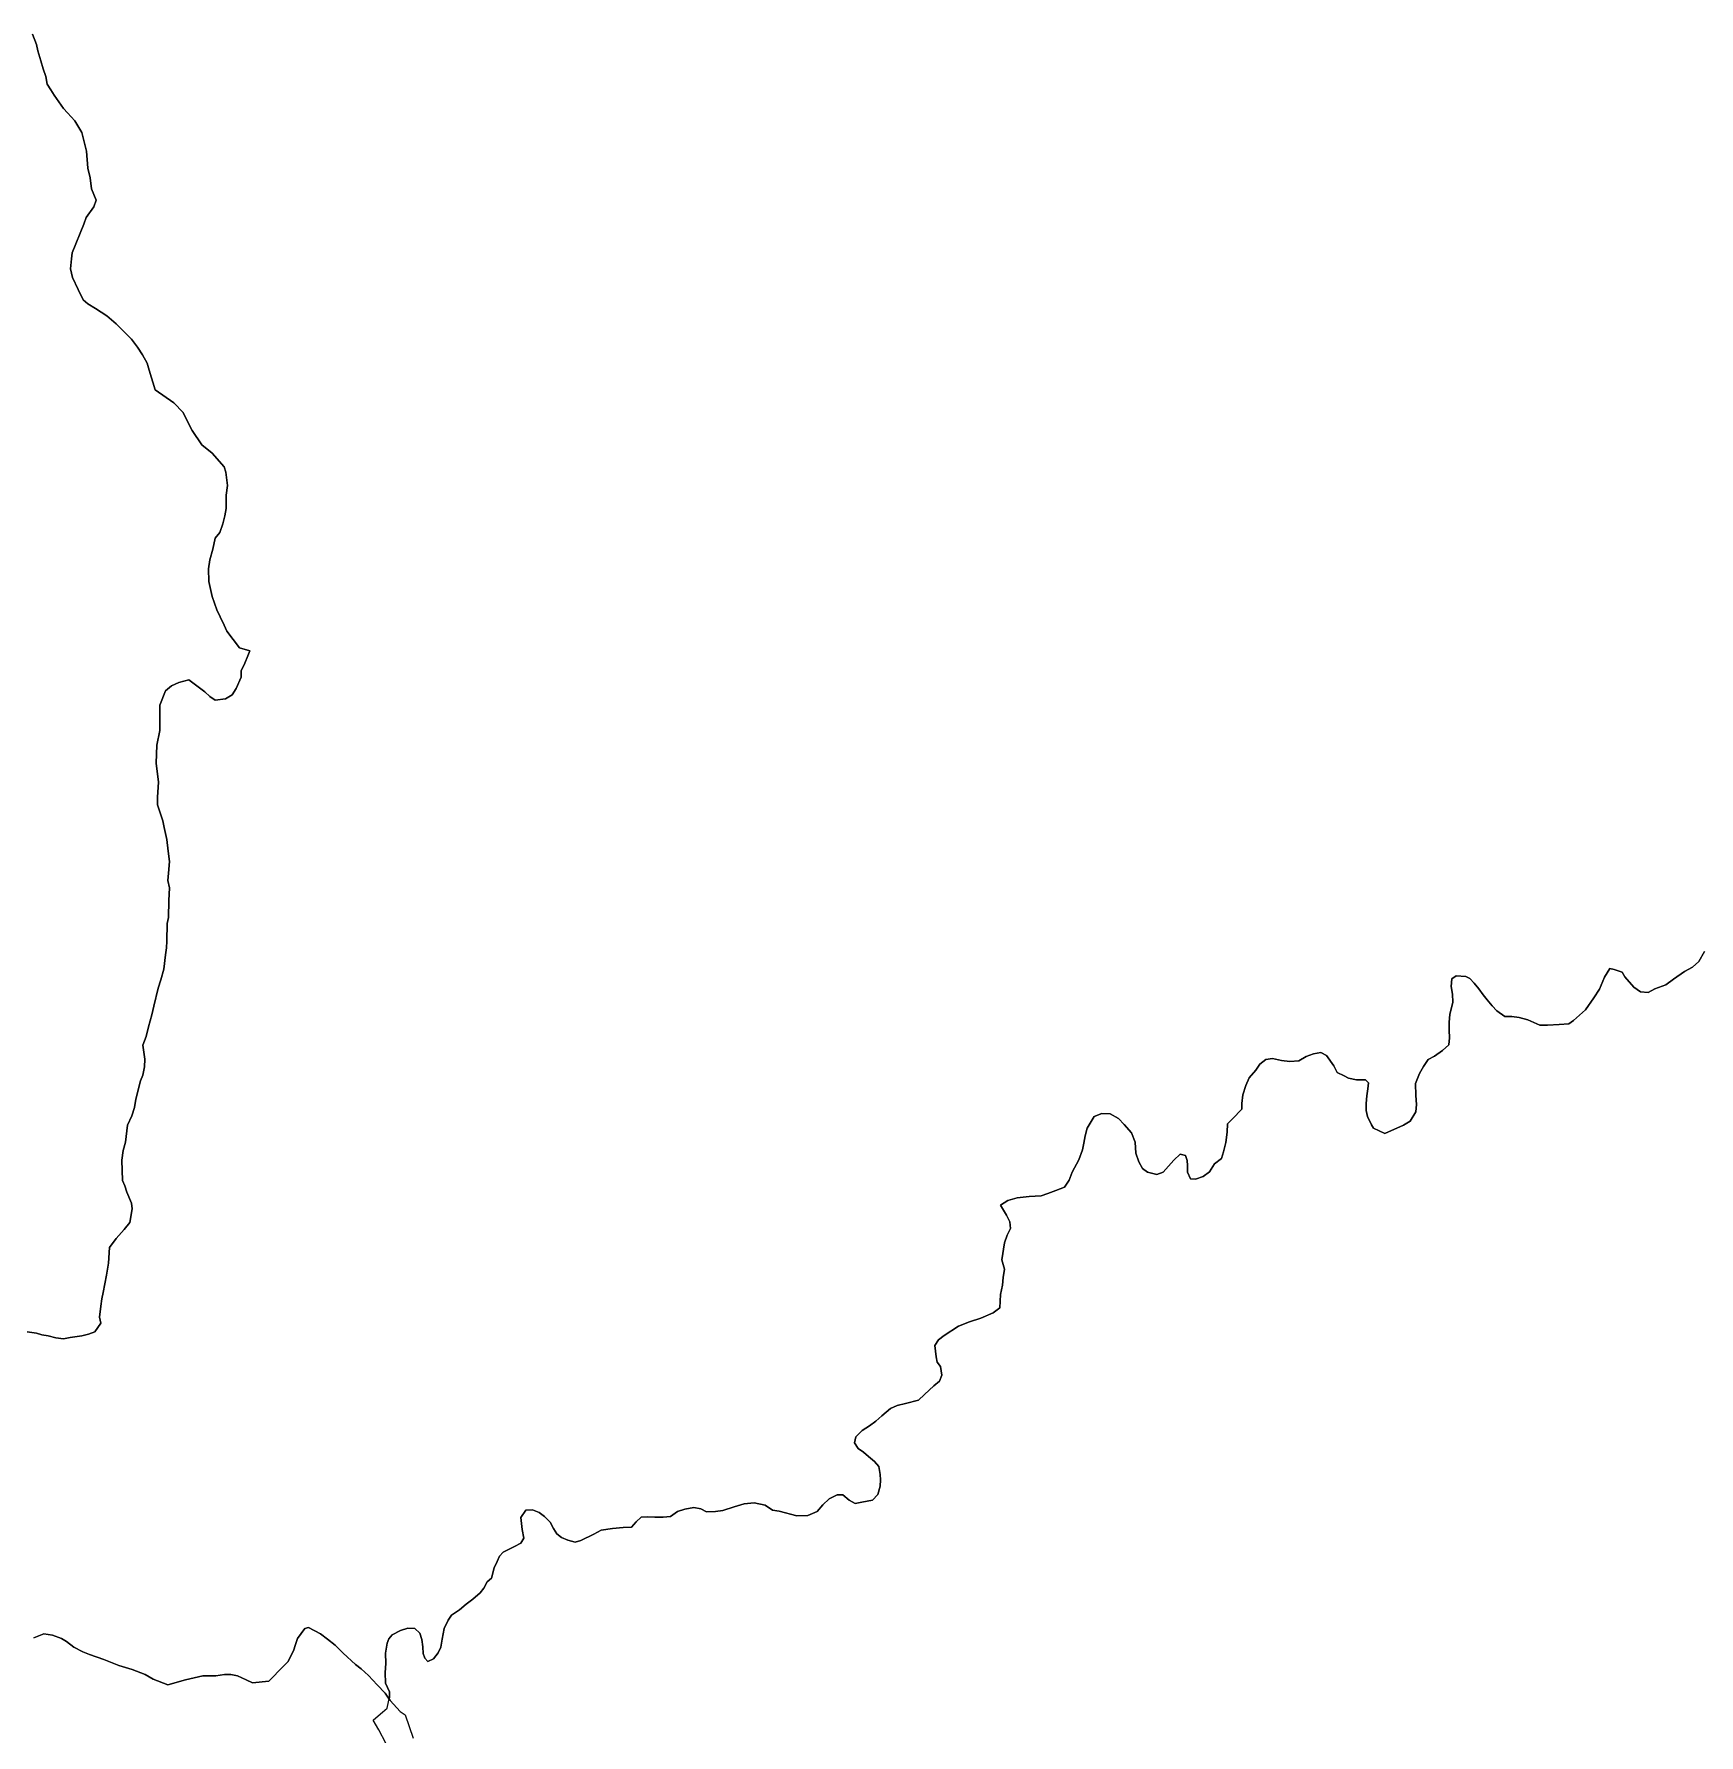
# Model space of a CAD drawing. Header units: inches. Extents: x 33.9 to 41.9, y -4.8 to 5.4.
# Drawn here: x 35.037 to 35.1113, y -0.5 to -0.424 of the extents above; entities that cross this region are included whole.
import ezdxf

# ---------------------------------------------------------------- set-up
doc = ezdxf.new("R2010")
doc.units = ezdxf.units.IN
doc.header["$MEASUREMENT"] = 0
doc.layers.add('Counties', color=7, linetype='Continuous')

msp = doc.modelspace()

# ---------------------------------------------------------------- linework, layer by layer
at = {"layer": 'Counties'}
for points in [[(35.036953, -0.424013), (35.037125, -0.424483), (35.037193, -0.424763), (35.037319, -0.425205), (35.037434, -0.425575), (35.037548, -0.425909), (35.037605, -0.426252), (35.037777, -0.426505), (35.037926, -0.426749), (35.038338, -0.427336), (35.038517, -0.427535), (35.038849, -0.427887), (35.039158, -0.42841), (35.039227, -0.428708), (35.039364, -0.429241), (35.039425, -0.429999), (35.039524, -0.430433), (35.039585, -0.430929), (35.039791, -0.431426), (35.039692, -0.431732), (35.039352, -0.432211), (35.039249, -0.432508), (35.038719, -0.43379), (35.038696, -0.434052), (35.038643, -0.434494), (35.038734, -0.434891), (35.038998, -0.435424), (35.039211, -0.435884), (35.039417, -0.436065), (35.039772, -0.436273), (35.040276, -0.436589), (35.040695, -0.436959), (35.040955, -0.437221), (35.041366, -0.437637), (35.041641, -0.437989), (35.041859, -0.438341), (35.042076, -0.438702), (35.042156, -0.439018), (35.042431, -0.439894), (35.043263, -0.440481), (35.043682, -0.440905), (35.043796, -0.441158), (35.044083, -0.441709), (35.044506, -0.442359), (35.044971, -0.442729), (35.045509, -0.443334), (35.04559, -0.443578), (35.045658, -0.444174), (35.045605, -0.444607), (35.045601, -0.445194), (35.04554, -0.445528), (35.045456, -0.44588), (35.045322, -0.446277), (35.045109, -0.44653), (35.045006, -0.447008), (35.044872, -0.447495), (35.044815, -0.447892), (35.044819, -0.448461), (35.044968, -0.449129), (35.045177, -0.449716), (35.045338, -0.450032), (35.045517, -0.450402), (35.045631, -0.450682), (35.046192, -0.451414), (35.046658, -0.451558), (35.04657, -0.451775), (35.046432, -0.4521), (35.046265, -0.452443), (35.046265, -0.452722), (35.046051, -0.453237), (35.045868, -0.453516), (35.045574, -0.453697), (35.045109, -0.453751), (35.044869, -0.453588), (35.04464, -0.453389), (35.044296, -0.453118), (35.043938, -0.452848), (35.04348, -0.452965), (35.043152, -0.453118), (35.042892, -0.453343), (35.042633, -0.453975), (35.042633, -0.454363), (35.042637, -0.455112), (35.042503, -0.455762), (35.042481, -0.456566), (35.042572, -0.457414), (35.042541, -0.458091), (35.042541, -0.458434), (35.042774, -0.459147), (35.042831, -0.459445), (35.042946, -0.459978), (35.043003, -0.460501), (35.043072, -0.460953), (35.043026, -0.461476), (35.042995, -0.461801), (35.043076, -0.462135), (35.043045, -0.462704), (35.043026, -0.463453), (35.042969, -0.463724), (35.04295, -0.464518), (35.042938, -0.464807), (35.042889, -0.465132), (35.042812, -0.465773), (35.042679, -0.466242), (35.042565, -0.466621), (35.042374, -0.467424), (35.042286, -0.467803), (35.04213, -0.468345), (35.042027, -0.468769), (35.041882, -0.469157), (35.041962, -0.469789), (35.041954, -0.470132), (35.041885, -0.470493), (35.041775, -0.470755), (35.041561, -0.471567), (35.041504, -0.471937), (35.041393, -0.472316), (35.041195, -0.472731), (35.041107, -0.473498), (35.041008, -0.473868), (35.040939, -0.474293), (35.040978, -0.475195), (35.041069, -0.475439), (35.041161, -0.475719), (35.04137, -0.476215), (35.041405, -0.476468), (35.041302, -0.477073), (35.04105, -0.477389), (35.040691, -0.477795), (35.040398, -0.478201), (35.040344, -0.478887), (35.040264, -0.479428), (35.040108, -0.480204), (35.040051, -0.480493), (35.040005, -0.480818), (35.03994, -0.481306), (35.040009, -0.481576), (35.039738, -0.481955), (35.039452, -0.482063), (35.039158, -0.482144), (35.038628, -0.482216), (35.03833, -0.48227), (35.037991, -0.482234), (35.037659, -0.482144), (35.037373, -0.482089), (35.037125, -0.482026), (35.036713, -0.481954)], [(35.036713, -0.481954), (35.037125, -0.482026), (35.037373, -0.482089), (35.037659, -0.482144), (35.037991, -0.482234), (35.03833, -0.48227), (35.038628, -0.482216), (35.039158, -0.482144), (35.039452, -0.482063), (35.039738, -0.481955), (35.040009, -0.481576), (35.03994, -0.481306), (35.040005, -0.480818), (35.040051, -0.480493), (35.040108, -0.480204), (35.040264, -0.479428), (35.040344, -0.478887), (35.040398, -0.478201), (35.040691, -0.477795), (35.04105, -0.477389), (35.041302, -0.477073), (35.041405, -0.476468), (35.04137, -0.476215), (35.041161, -0.475719), (35.041069, -0.475439), (35.040978, -0.475195), (35.040939, -0.474293), (35.041008, -0.473868), (35.041107, -0.473498), (35.041195, -0.472731), (35.041393, -0.472316), (35.041504, -0.471937), (35.041561, -0.471567), (35.041775, -0.470755), (35.041885, -0.470493), (35.041954, -0.470132), (35.041962, -0.469789), (35.041882, -0.469157), (35.042027, -0.468769), (35.04213, -0.468345), (35.042286, -0.467803), (35.042374, -0.467424), (35.042565, -0.466621), (35.042679, -0.466242), (35.042812, -0.465773), (35.042889, -0.465132), (35.042938, -0.464807), (35.04295, -0.464518), (35.042969, -0.463724), (35.043026, -0.463453), (35.043045, -0.462704), (35.043076, -0.462135), (35.042995, -0.461801), (35.043026, -0.461476), (35.043072, -0.460953), (35.043003, -0.460501), (35.042946, -0.459978), (35.042831, -0.459445), (35.042774, -0.459147), (35.042541, -0.458434), (35.042541, -0.458091), (35.042572, -0.457414), (35.042481, -0.456566), (35.042503, -0.455762), (35.042637, -0.455112), (35.042633, -0.454363), (35.042633, -0.453975), (35.042892, -0.453343), (35.043152, -0.453118), (35.04348, -0.452965), (35.043938, -0.452848), (35.044296, -0.453118), (35.04464, -0.453389), (35.044869, -0.453588), (35.045109, -0.453751), (35.045574, -0.453697), (35.045868, -0.453516), (35.046051, -0.453237), (35.046265, -0.452722), (35.046265, -0.452443), (35.046432, -0.4521), (35.04657, -0.451775), (35.046658, -0.451558), (35.046192, -0.451414), (35.045631, -0.450682), (35.045517, -0.450402), (35.045338, -0.450032), (35.045177, -0.449716), (35.044968, -0.449129), (35.044819, -0.448461), (35.044815, -0.447892), (35.044872, -0.447495), (35.045006, -0.447008), (35.045109, -0.44653), (35.045322, -0.446277), (35.045456, -0.44588), (35.04554, -0.445528), (35.045601, -0.445194), (35.045605, -0.444607), (35.045658, -0.444174), (35.04559, -0.443578), (35.045509, -0.443334), (35.044971, -0.442729), (35.044506, -0.442359), (35.044083, -0.441709), (35.043796, -0.441158), (35.043682, -0.440905), (35.043263, -0.440481), (35.042431, -0.439894), (35.042156, -0.439018), (35.042076, -0.438702), (35.041859, -0.438341), (35.041641, -0.437989), (35.041366, -0.437637), (35.040955, -0.437221), (35.040695, -0.436959), (35.040276, -0.436589), (35.039772, -0.436273), (35.039417, -0.436065), (35.039211, -0.435884), (35.038998, -0.435424), (35.038734, -0.434891), (35.038643, -0.434494), (35.038696, -0.434052), (35.038719, -0.43379), (35.039249, -0.432508), (35.039352, -0.432211), (35.039692, -0.431732), (35.039791, -0.431426), (35.039585, -0.430929), (35.039524, -0.430433), (35.039425, -0.429999), (35.039364, -0.429241), (35.039227, -0.428708), (35.039158, -0.42841), (35.038849, -0.427887), (35.038517, -0.427535), (35.038338, -0.427336), (35.037926, -0.426749), (35.037777, -0.426505), (35.037605, -0.426252), (35.037548, -0.425909), (35.037434, -0.425575), (35.037319, -0.425205), (35.037193, -0.424763), (35.037125, -0.424483), (35.036953, -0.424013)], [(35.036953, -0.424013), (35.037125, -0.424483), (35.037193, -0.424763), (35.037319, -0.425205), (35.037434, -0.425575), (35.037548, -0.425909), (35.037605, -0.426252), (35.037777, -0.426505), (35.037926, -0.426749), (35.038338, -0.427336), (35.038517, -0.427535), (35.038849, -0.427887), (35.039158, -0.42841), (35.039227, -0.428708), (35.039364, -0.429241), (35.039425, -0.429999), (35.039524, -0.430433), (35.039585, -0.430929), (35.039791, -0.431426), (35.039692, -0.431732), (35.039352, -0.432211), (35.039249, -0.432508), (35.038719, -0.43379), (35.038696, -0.434052), (35.038643, -0.434494), (35.038734, -0.434891), (35.038998, -0.435424), (35.039211, -0.435884), (35.039417, -0.436065), (35.039772, -0.436273), (35.040276, -0.436589), (35.040695, -0.436959), (35.040955, -0.437221), (35.041366, -0.437637), (35.041641, -0.437989), (35.041859, -0.438341), (35.042076, -0.438702), (35.042156, -0.439018), (35.042431, -0.439894), (35.043263, -0.440481), (35.043682, -0.440905), (35.043796, -0.441158), (35.044083, -0.441709), (35.044506, -0.442359), (35.044971, -0.442729), (35.045509, -0.443334), (35.04559, -0.443578), (35.045658, -0.444174), (35.045605, -0.444607), (35.045601, -0.445194), (35.04554, -0.445528), (35.045456, -0.44588), (35.045322, -0.446277), (35.045109, -0.44653), (35.045006, -0.447008), (35.044872, -0.447495), (35.044815, -0.447892), (35.044819, -0.448461), (35.044968, -0.449129), (35.045177, -0.449716), (35.045338, -0.450032), (35.045517, -0.450402), (35.045631, -0.450682), (35.046192, -0.451414), (35.046658, -0.451558), (35.04657, -0.451775), (35.046432, -0.4521), (35.046265, -0.452443), (35.046265, -0.452722), (35.046051, -0.453237), (35.045868, -0.453516), (35.045574, -0.453697), (35.045109, -0.453751), (35.044869, -0.453588), (35.04464, -0.453389), (35.044296, -0.453118), (35.043938, -0.452848), (35.04348, -0.452965), (35.043152, -0.453118), (35.042892, -0.453343), (35.042633, -0.453975), (35.042633, -0.454363), (35.042637, -0.455112), (35.042503, -0.455762), (35.042481, -0.456566), (35.042572, -0.457414), (35.042541, -0.458091), (35.042541, -0.458434), (35.042774, -0.459147), (35.042831, -0.459445), (35.042946, -0.459978), (35.043003, -0.460501), (35.043072, -0.460953), (35.043026, -0.461476), (35.042995, -0.461801), (35.043076, -0.462135), (35.043045, -0.462704), (35.043026, -0.463453), (35.042969, -0.463724), (35.04295, -0.464518), (35.042938, -0.464807), (35.042889, -0.465132), (35.042812, -0.465773), (35.042679, -0.466242), (35.042565, -0.466621), (35.042374, -0.467424), (35.042286, -0.467803), (35.04213, -0.468345), (35.042027, -0.468769), (35.041882, -0.469157), (35.041962, -0.469789), (35.041954, -0.470132), (35.041885, -0.470493), (35.041775, -0.470755), (35.041561, -0.471567), (35.041504, -0.471937), (35.041393, -0.472316), (35.041195, -0.472731), (35.041107, -0.473498), (35.041008, -0.473868), (35.040939, -0.474293), (35.040978, -0.475195), (35.041069, -0.475439), (35.041161, -0.475719), (35.04137, -0.476215), (35.041405, -0.476468), (35.041302, -0.477073), (35.04105, -0.477389), (35.040691, -0.477795), (35.040398, -0.478201), (35.040344, -0.478887), (35.040264, -0.479428), (35.040108, -0.480204), (35.040051, -0.480493), (35.040005, -0.480818), (35.03994, -0.481306), (35.040009, -0.481576), (35.039738, -0.481955), (35.039452, -0.482063), (35.039158, -0.482144), (35.038628, -0.482216), (35.03833, -0.48227), (35.037991, -0.482234), (35.037659, -0.482144), (35.037373, -0.482089), (35.037125, -0.482026), (35.036713, -0.481954)], [(35.036713, -0.481954), (35.037125, -0.482026), (35.037373, -0.482089), (35.037659, -0.482144), (35.037991, -0.482234), (35.03833, -0.48227), (35.038628, -0.482216), (35.039158, -0.482144), (35.039452, -0.482063), (35.039738, -0.481955), (35.040009, -0.481576), (35.03994, -0.481306), (35.040005, -0.480818), (35.040051, -0.480493), (35.040108, -0.480204), (35.040264, -0.479428), (35.040344, -0.478887), (35.040398, -0.478201), (35.040691, -0.477795), (35.04105, -0.477389), (35.041302, -0.477073), (35.041405, -0.476468), (35.04137, -0.476215), (35.041161, -0.475719), (35.041069, -0.475439), (35.040978, -0.475195), (35.040939, -0.474293), (35.041008, -0.473868), (35.041107, -0.473498), (35.041195, -0.472731), (35.041393, -0.472316), (35.041504, -0.471937), (35.041561, -0.471567), (35.041775, -0.470755), (35.041885, -0.470493), (35.041954, -0.470132), (35.041962, -0.469789), (35.041882, -0.469157), (35.042027, -0.468769), (35.04213, -0.468345), (35.042286, -0.467803), (35.042374, -0.467424), (35.042565, -0.466621), (35.042679, -0.466242), (35.042812, -0.465773), (35.042889, -0.465132), (35.042938, -0.464807), (35.04295, -0.464518), (35.042969, -0.463724), (35.043026, -0.463453), (35.043045, -0.462704), (35.043076, -0.462135), (35.042995, -0.461801), (35.043026, -0.461476), (35.043072, -0.460953), (35.043003, -0.460501), (35.042946, -0.459978), (35.042831, -0.459445), (35.042774, -0.459147), (35.042541, -0.458434), (35.042541, -0.458091), (35.042572, -0.457414), (35.042481, -0.456566), (35.042503, -0.455762), (35.042637, -0.455112), (35.042633, -0.454363), (35.042633, -0.453975), (35.042892, -0.453343), (35.043152, -0.453118), (35.04348, -0.452965), (35.043938, -0.452848), (35.044296, -0.453118), (35.04464, -0.453389), (35.044869, -0.453588), (35.045109, -0.453751), (35.045574, -0.453697), (35.045868, -0.453516), (35.046051, -0.453237), (35.046265, -0.452722), (35.046265, -0.452443), (35.046432, -0.4521), (35.04657, -0.451775), (35.046658, -0.451558), (35.046192, -0.451414), (35.045631, -0.450682), (35.045517, -0.450402), (35.045338, -0.450032), (35.045177, -0.449716), (35.044968, -0.449129), (35.044819, -0.448461), (35.044815, -0.447892), (35.044872, -0.447495), (35.045006, -0.447008), (35.045109, -0.44653), (35.045322, -0.446277), (35.045456, -0.44588), (35.04554, -0.445528), (35.045601, -0.445194), (35.045605, -0.444607), (35.045658, -0.444174), (35.04559, -0.443578), (35.045509, -0.443334), (35.044971, -0.442729), (35.044506, -0.442359), (35.044083, -0.441709), (35.043796, -0.441158), (35.043682, -0.440905), (35.043263, -0.440481), (35.042431, -0.439894), (35.042156, -0.439018), (35.042076, -0.438702), (35.041859, -0.438341), (35.041641, -0.437989), (35.041366, -0.437637), (35.040955, -0.437221), (35.040695, -0.436959), (35.040276, -0.436589), (35.039772, -0.436273), (35.039417, -0.436065), (35.039211, -0.435884), (35.038998, -0.435424), (35.038734, -0.434891), (35.038643, -0.434494), (35.038696, -0.434052), (35.038719, -0.43379), (35.039249, -0.432508), (35.039352, -0.432211), (35.039692, -0.431732), (35.039791, -0.431426), (35.039585, -0.430929), (35.039524, -0.430433), (35.039425, -0.429999), (35.039364, -0.429241), (35.039227, -0.428708), (35.039158, -0.42841), (35.038849, -0.427887), (35.038517, -0.427535), (35.038338, -0.427336), (35.037926, -0.426749), (35.037777, -0.426505), (35.037605, -0.426252), (35.037548, -0.425909), (35.037434, -0.425575), (35.037319, -0.425205), (35.037193, -0.424763), (35.037125, -0.424483), (35.036953, -0.424013)], [(35.111601, -0.464983), (35.11134, -0.465417), (35.111066, -0.465681), (35.110701, -0.465878), (35.110218, -0.466208), (35.109865, -0.466471), (35.109382, -0.466643), (35.109082, -0.466814), (35.108743, -0.466775), (35.108442, -0.466565), (35.108037, -0.466105), (35.107919, -0.465894), (35.107566, -0.465776), (35.10737, -0.465737), (35.107136, -0.466119), (35.106901, -0.466658), (35.106654, -0.46704), (35.106276, -0.46758), (35.105754, -0.468054), (35.105545, -0.468212), (35.105101, -0.468239), (35.104592, -0.468266), (35.104239, -0.468266), (35.103703, -0.46803), (35.103325, -0.467925), (35.102998, -0.467886), (35.102685, -0.467873), (35.102332, -0.467624), (35.102123, -0.4674), (35.101887, -0.467137), (35.101717, -0.466914), (35.101521, -0.466651), (35.101312, -0.466388), (35.101116, -0.466178), (35.100946, -0.466099), (35.100502, -0.46606), (35.100319, -0.466192), (35.100293, -0.466547), (35.100346, -0.466876), (35.10036, -0.467244), (35.10023, -0.467784), (35.100204, -0.468126), (35.100204, -0.468494), (35.100205, -0.468836), (35.100179, -0.469152), (35.099892, -0.469402), (35.09954, -0.469652), (35.099252, -0.469797), (35.099044, -0.470113), (35.098874, -0.470429), (35.098692, -0.470864), (35.098706, -0.471403), (35.098745, -0.471811), (35.098707, -0.47214), (35.098459, -0.472548), (35.098159, -0.472732), (35.097324, -0.473102), (35.096814, -0.472865), (35.096735, -0.472721), (35.096552, -0.472339), (35.096487, -0.472076), (35.096486, -0.471761), (35.096525, -0.471418), (35.096564, -0.471103), (35.096603, -0.47084), (35.096459, -0.470708), (35.096054, -0.470709), (35.095701, -0.47063), (35.095505, -0.470525), (35.095192, -0.470381), (35.095048, -0.470078), (35.094721, -0.469618), (35.094473, -0.469487), (35.094133, -0.46954), (35.09382, -0.469672), (35.093481, -0.469856), (35.093089, -0.469883), (35.09271, -0.469844), (35.092305, -0.469752), (35.092005, -0.469805), (35.091744, -0.470003), (35.091561, -0.470279), (35.091274, -0.470621), (35.091118, -0.470964), (35.090988, -0.471372), (35.090936, -0.471766), (35.090937, -0.472016), (35.090519, -0.472451), (35.090297, -0.472675), (35.090285, -0.473043), (35.09022, -0.473504), (35.090116, -0.473925), (35.090038, -0.474214), (35.089725, -0.474465), (35.089503, -0.47482), (35.089216, -0.475018), (35.088877, -0.475136), (35.088642, -0.475123), (35.088511, -0.474834), (35.08851, -0.474532), (35.088497, -0.474308), (35.088419, -0.474084), (35.088183, -0.474032), (35.08791, -0.474295), (35.087427, -0.474835), (35.087153, -0.474941), (35.086735, -0.474823), (35.0865, -0.474665), (35.086343, -0.474376), (35.086212, -0.473981), (35.086172, -0.473495), (35.086015, -0.473074), (35.085688, -0.472706), (35.085439, -0.47243), (35.08506, -0.472233), (35.084695, -0.472207), (35.084342, -0.472339), (35.084043, -0.472865), (35.083951, -0.473208), (35.083887, -0.473536), (35.083822, -0.473839), (35.083665, -0.474273), (35.083366, -0.474826), (35.083235, -0.475182), (35.083027, -0.475498), (35.082635, -0.475643), (35.082283, -0.475788), (35.081983, -0.475893), (35.081447, -0.47592), (35.080912, -0.475973), (35.080494, -0.476092), (35.080168, -0.476303), (35.08043, -0.47675), (35.080587, -0.477053), (35.080613, -0.477342), (35.08047, -0.477645), (35.080353, -0.477987), (35.080223, -0.47875), (35.080341, -0.479158), (35.080289, -0.479539), (35.080263, -0.479881), (35.080173, -0.480289), (35.080134, -0.480895), (35.079834, -0.481105), (35.079286, -0.481343), (35.07879, -0.481514), (35.078294, -0.481699), (35.077654, -0.482121), (35.077406, -0.482318), (35.077237, -0.482568), (35.07729, -0.483068), (35.077342, -0.483318), (35.077486, -0.483502), (35.077552, -0.483897), (35.077448, -0.48416), (35.077187, -0.484371), (35.076769, -0.484753), (35.076508, -0.485016), (35.075921, -0.485162), (35.075555, -0.485254), (35.075255, -0.485386), (35.074864, -0.485715), (35.074603, -0.485952), (35.074316, -0.48615), (35.07399, -0.486361), (35.073703, -0.48665), (35.073651, -0.486914), (35.073808, -0.487163), (35.074056, -0.487334), (35.074278, -0.487531), (35.07454, -0.487742), (35.074736, -0.487978), (35.074801, -0.488333), (35.074815, -0.48857), (35.074802, -0.488846), (35.074698, -0.489228), (35.07445, -0.489478), (35.07398, -0.489571), (35.07368, -0.489624), (35.073405, -0.489479), (35.073131, -0.489243), (35.072883, -0.48923), (35.072517, -0.489414), (35.072243, -0.489678), (35.071983, -0.489981), (35.071565, -0.490165), (35.071082, -0.490179), (35.070285, -0.489969), (35.069985, -0.489917), (35.069658, -0.489694), (35.069175, -0.489589), (35.068718, -0.489642), (35.068274, -0.489774), (35.067778, -0.489932), (35.067438, -0.489985), (35.067046, -0.489999), (35.066785, -0.489855), (35.066472, -0.489802), (35.06608, -0.489882), (35.065754, -0.489974), (35.06544, -0.490198), (35.065114, -0.490238), (35.064735, -0.490238), (35.064396, -0.490212), (35.064122, -0.490239), (35.0639, -0.490436), (35.063691, -0.490687), (35.063326, -0.4907), (35.062842, -0.49074), (35.062333, -0.49082), (35.062007, -0.490991), (35.061433, -0.491281), (35.061185, -0.491347), (35.060845, -0.491268), (35.060571, -0.491137), (35.060361, -0.490979), (35.060218, -0.490743), (35.060061, -0.490454), (35.059812, -0.490204), (35.059577, -0.49002), (35.059276, -0.489902), (35.058976, -0.489928), (35.058754, -0.490244), (35.058807, -0.490784), (35.058886, -0.491178), (35.058756, -0.491389), (35.058469, -0.491547), (35.05796, -0.491798), (35.057803, -0.491982), (35.057699, -0.492219), (35.057569, -0.492495), (35.057439, -0.492956), (35.057256, -0.493127), (35.0571, -0.493404), (35.056943, -0.493614), (35.056604, -0.493891), (35.056317, -0.494115), (35.056017, -0.494378), (35.055664, -0.494615), (35.055508, -0.494826), (35.055326, -0.495208), (35.055248, -0.495681), (35.055183, -0.496037), (35.055066, -0.496287), (35.054857, -0.496563), (35.054609, -0.496682), (35.054465, -0.496537), (35.0544, -0.496314), (35.054386, -0.496024), (35.054334, -0.495696), (35.054242, -0.495406), (35.05402, -0.495209), (35.053706, -0.495183), (35.05338, -0.495289), (35.053015, -0.495486), (35.052858, -0.495671), (35.05278, -0.495855), (35.052715, -0.496302), (35.052729, -0.496763), (35.052703, -0.497171), (35.052717, -0.497644), (35.052887, -0.498026), (35.052887, -0.498276), (35.05287, -0.498354), (35.052696, -0.498093), (35.052341, -0.497723), (35.051952, -0.497308), (35.05162, -0.497009), (35.051369, -0.496811), (35.050823, -0.496305), (35.050468, -0.495953), (35.050117, -0.495682), (35.049808, -0.495438), (35.049275, -0.495158), (35.049118, -0.495212), (35.048786, -0.495654), (35.048687, -0.495924), (35.048607, -0.496204), (35.048348, -0.496692), (35.048157, -0.496881), (35.047497, -0.497558), (35.046768, -0.497638), (35.046486, -0.497503), (35.0461, -0.497322), (35.045803, -0.497259), (35.045532, -0.497259), (35.045132, -0.497312), (35.044552, -0.497312), (35.043785, -0.497492), (35.042999, -0.497726), (35.042339, -0.497464), (35.041989, -0.497256), (35.041397, -0.49703), (35.040802, -0.496858), (35.040131, -0.496596), (35.039497, -0.49637), (35.0392, -0.496253), (35.038799, -0.496045), (35.038464, -0.495783), (35.038246, -0.495647), (35.037846, -0.495503), (35.03746, -0.495448), (35.037014, -0.49562)], [(35.111601, -0.464983), (35.11134, -0.465417), (35.111066, -0.465681), (35.110701, -0.465878), (35.110218, -0.466208), (35.109865, -0.466471), (35.109382, -0.466643), (35.109082, -0.466814), (35.108743, -0.466775), (35.108442, -0.466565), (35.108037, -0.466105), (35.107919, -0.465894), (35.107566, -0.465776), (35.10737, -0.465737), (35.107136, -0.466119), (35.106901, -0.466658), (35.106654, -0.46704), (35.106276, -0.46758), (35.105754, -0.468054), (35.105545, -0.468212), (35.105101, -0.468239), (35.104592, -0.468266), (35.104239, -0.468266), (35.103703, -0.46803), (35.103325, -0.467925), (35.102998, -0.467886), (35.102685, -0.467873), (35.102332, -0.467624), (35.102123, -0.4674), (35.101887, -0.467137), (35.101717, -0.466914), (35.101521, -0.466651), (35.101312, -0.466388), (35.101116, -0.466178), (35.100946, -0.466099), (35.100502, -0.46606), (35.100319, -0.466192), (35.100293, -0.466547), (35.100346, -0.466876), (35.10036, -0.467244), (35.10023, -0.467784), (35.100204, -0.468126), (35.100204, -0.468494), (35.100205, -0.468836), (35.100179, -0.469152), (35.099892, -0.469402), (35.09954, -0.469652), (35.099252, -0.469797), (35.099044, -0.470113), (35.098874, -0.470429), (35.098692, -0.470864), (35.098706, -0.471403), (35.098745, -0.471811), (35.098707, -0.47214), (35.098459, -0.472548), (35.098159, -0.472732), (35.097324, -0.473102), (35.096814, -0.472865), (35.096735, -0.472721), (35.096552, -0.472339), (35.096487, -0.472076), (35.096486, -0.471761), (35.096525, -0.471418), (35.096564, -0.471103), (35.096603, -0.47084), (35.096459, -0.470708), (35.096054, -0.470709), (35.095701, -0.47063), (35.095505, -0.470525), (35.095192, -0.470381), (35.095048, -0.470078), (35.094721, -0.469618), (35.094473, -0.469487), (35.094133, -0.46954), (35.09382, -0.469672), (35.093481, -0.469856), (35.093089, -0.469883), (35.09271, -0.469844), (35.092305, -0.469752), (35.092005, -0.469805), (35.091744, -0.470003), (35.091561, -0.470279), (35.091274, -0.470621), (35.091118, -0.470964), (35.090988, -0.471372), (35.090936, -0.471766), (35.090937, -0.472016), (35.090519, -0.472451), (35.090297, -0.472675), (35.090285, -0.473043), (35.09022, -0.473504), (35.090116, -0.473925), (35.090038, -0.474214), (35.089725, -0.474465), (35.089503, -0.47482), (35.089216, -0.475018), (35.088877, -0.475136), (35.088642, -0.475123), (35.088511, -0.474834), (35.08851, -0.474532), (35.088497, -0.474308), (35.088419, -0.474084), (35.088183, -0.474032), (35.08791, -0.474295), (35.087427, -0.474835), (35.087153, -0.474941), (35.086735, -0.474823), (35.0865, -0.474665), (35.086343, -0.474376), (35.086212, -0.473981), (35.086172, -0.473495), (35.086015, -0.473074), (35.085688, -0.472706), (35.085439, -0.47243), (35.08506, -0.472233), (35.084695, -0.472207), (35.084342, -0.472339), (35.084043, -0.472865), (35.083951, -0.473208), (35.083887, -0.473536), (35.083822, -0.473839), (35.083665, -0.474273), (35.083366, -0.474826), (35.083235, -0.475182), (35.083027, -0.475498), (35.082635, -0.475643), (35.082283, -0.475788), (35.081983, -0.475893), (35.081447, -0.47592), (35.080912, -0.475973), (35.080494, -0.476092), (35.080168, -0.476303), (35.08043, -0.47675), (35.080587, -0.477053), (35.080613, -0.477342), (35.08047, -0.477645), (35.080353, -0.477987), (35.080223, -0.47875), (35.080341, -0.479158), (35.080289, -0.479539), (35.080263, -0.479881), (35.080173, -0.480289), (35.080134, -0.480895), (35.079834, -0.481105), (35.079286, -0.481343), (35.07879, -0.481514), (35.078294, -0.481699), (35.077654, -0.482121), (35.077406, -0.482318), (35.077237, -0.482568), (35.07729, -0.483068), (35.077342, -0.483318), (35.077486, -0.483502), (35.077552, -0.483897), (35.077448, -0.48416), (35.077187, -0.484371), (35.076769, -0.484753), (35.076508, -0.485016), (35.075921, -0.485162), (35.075555, -0.485254), (35.075255, -0.485386), (35.074864, -0.485715), (35.074603, -0.485952), (35.074316, -0.48615), (35.07399, -0.486361), (35.073703, -0.48665), (35.073651, -0.486914), (35.073808, -0.487163), (35.074056, -0.487334), (35.074278, -0.487531), (35.07454, -0.487742), (35.074736, -0.487978), (35.074801, -0.488333), (35.074815, -0.48857), (35.074802, -0.488846), (35.074698, -0.489228), (35.07445, -0.489478), (35.07398, -0.489571), (35.07368, -0.489624), (35.073405, -0.489479), (35.073131, -0.489243), (35.072883, -0.48923), (35.072517, -0.489414), (35.072243, -0.489678), (35.071983, -0.489981), (35.071565, -0.490165), (35.071082, -0.490179), (35.070285, -0.489969), (35.069985, -0.489917), (35.069658, -0.489694), (35.069175, -0.489589), (35.068718, -0.489642), (35.068274, -0.489774), (35.067778, -0.489932), (35.067438, -0.489985), (35.067046, -0.489999), (35.066785, -0.489855), (35.066472, -0.489802), (35.06608, -0.489882), (35.065754, -0.489974), (35.06544, -0.490198), (35.065114, -0.490238), (35.064735, -0.490238), (35.064396, -0.490212), (35.064122, -0.490239), (35.0639, -0.490436), (35.063691, -0.490687), (35.063326, -0.4907), (35.062842, -0.49074), (35.062333, -0.49082), (35.062007, -0.490991), (35.061433, -0.491281), (35.061185, -0.491347), (35.060845, -0.491268), (35.060571, -0.491137), (35.060361, -0.490979), (35.060218, -0.490743), (35.060061, -0.490454), (35.059812, -0.490204), (35.059577, -0.49002), (35.059276, -0.489902), (35.058976, -0.489928), (35.058754, -0.490244), (35.058807, -0.490784), (35.058886, -0.491178), (35.058756, -0.491389), (35.058469, -0.491547), (35.05796, -0.491798), (35.057803, -0.491982), (35.057699, -0.492219), (35.057569, -0.492495), (35.057439, -0.492956), (35.057256, -0.493127), (35.0571, -0.493404), (35.056943, -0.493614), (35.056604, -0.493891), (35.056317, -0.494115), (35.056017, -0.494378), (35.055664, -0.494615), (35.055508, -0.494826), (35.055326, -0.495208), (35.055248, -0.495681), (35.055183, -0.496037), (35.055066, -0.496287), (35.054857, -0.496563), (35.054609, -0.496682), (35.054465, -0.496537), (35.0544, -0.496314), (35.054386, -0.496024), (35.054334, -0.495696), (35.054242, -0.495406), (35.05402, -0.495209), (35.053706, -0.495183), (35.05338, -0.495289), (35.053015, -0.495486), (35.052858, -0.495671), (35.05278, -0.495855), (35.052715, -0.496302), (35.052729, -0.496763), (35.052703, -0.497171), (35.052717, -0.497644), (35.052887, -0.498026), (35.052887, -0.498276), (35.05287, -0.498354), (35.052696, -0.498093), (35.052341, -0.497723), (35.051952, -0.497308), (35.05162, -0.497009), (35.051369, -0.496811), (35.050823, -0.496305), (35.050468, -0.495953), (35.050117, -0.495682), (35.049808, -0.495438), (35.049275, -0.495158), (35.049118, -0.495212), (35.048786, -0.495654), (35.048687, -0.495924), (35.048607, -0.496204), (35.048348, -0.496692), (35.048157, -0.496881), (35.047497, -0.497558), (35.046768, -0.497638), (35.046486, -0.497503), (35.0461, -0.497322), (35.045803, -0.497259), (35.045532, -0.497259), (35.045132, -0.497312), (35.044552, -0.497312), (35.043785, -0.497492), (35.042999, -0.497726), (35.042339, -0.497464), (35.041989, -0.497256), (35.041397, -0.49703), (35.040802, -0.496858), (35.040131, -0.496596), (35.039497, -0.49637), (35.0392, -0.496253), (35.038799, -0.496045), (35.038464, -0.495783), (35.038246, -0.495647), (35.037846, -0.495503), (35.03746, -0.495448), (35.037014, -0.49562)], [(35.052731, -0.500329), (35.052414, -0.499725), (35.052157, -0.499303), (35.052379, -0.499105), (35.052574, -0.498947), (35.052783, -0.498763), (35.052887, -0.498276), (35.052887, -0.498026), (35.052717, -0.497644), (35.052703, -0.497171), (35.052729, -0.496763), (35.052715, -0.496302), (35.05278, -0.495855), (35.052858, -0.495671), (35.053015, -0.495486), (35.05338, -0.495289), (35.053706, -0.495183), (35.05402, -0.495209), (35.054242, -0.495406), (35.054334, -0.495696), (35.054386, -0.496024), (35.0544, -0.496314), (35.054465, -0.496537), (35.054609, -0.496682), (35.054857, -0.496563), (35.055066, -0.496287), (35.055183, -0.496037), (35.055248, -0.495681), (35.055326, -0.495208), (35.055508, -0.494826), (35.055664, -0.494615), (35.056017, -0.494378), (35.056317, -0.494115), (35.056604, -0.493891), (35.056943, -0.493614), (35.0571, -0.493404), (35.057256, -0.493127), (35.057439, -0.492956), (35.057569, -0.492495), (35.057699, -0.492219), (35.057803, -0.491982), (35.05796, -0.491798), (35.058469, -0.491547), (35.058756, -0.491389), (35.058886, -0.491178), (35.058807, -0.490784), (35.058754, -0.490244), (35.058976, -0.489928), (35.059276, -0.489902), (35.059577, -0.49002), (35.059812, -0.490204), (35.060061, -0.490454), (35.060218, -0.490743), (35.060361, -0.490979), (35.060571, -0.491137), (35.060845, -0.491268), (35.061185, -0.491347), (35.061433, -0.491281), (35.062007, -0.490991), (35.062333, -0.49082), (35.062842, -0.49074), (35.063326, -0.4907), (35.063691, -0.490687), (35.0639, -0.490436), (35.064122, -0.490239), (35.064396, -0.490212), (35.064735, -0.490238), (35.065114, -0.490238), (35.06544, -0.490198), (35.065754, -0.489974), (35.06608, -0.489882), (35.066472, -0.489802), (35.066785, -0.489855), (35.067046, -0.489999), (35.067438, -0.489985), (35.067778, -0.489932), (35.068274, -0.489774), (35.068718, -0.489642), (35.069175, -0.489589), (35.069658, -0.489694), (35.069985, -0.489917), (35.070285, -0.489969), (35.071082, -0.490179), (35.071565, -0.490165), (35.071983, -0.489981), (35.072243, -0.489678), (35.072517, -0.489414), (35.072883, -0.48923), (35.073131, -0.489243), (35.073405, -0.489479), (35.07368, -0.489624), (35.07398, -0.489571), (35.07445, -0.489478), (35.074698, -0.489228), (35.074802, -0.488846), (35.074815, -0.48857), (35.074801, -0.488333), (35.074736, -0.487978), (35.07454, -0.487742), (35.074278, -0.487531), (35.074056, -0.487334), (35.073808, -0.487163), (35.073651, -0.486914), (35.073703, -0.48665), (35.07399, -0.486361), (35.074316, -0.48615), (35.074603, -0.485952), (35.074864, -0.485715), (35.075255, -0.485386), (35.075555, -0.485254), (35.075921, -0.485162), (35.076508, -0.485016), (35.076769, -0.484753), (35.077187, -0.484371), (35.077448, -0.48416), (35.077552, -0.483897), (35.077486, -0.483502), (35.077342, -0.483318), (35.07729, -0.483068), (35.077237, -0.482568), (35.077406, -0.482318), (35.077654, -0.482121), (35.078294, -0.481699), (35.07879, -0.481514), (35.079286, -0.481343), (35.079834, -0.481105), (35.080134, -0.480895), (35.080173, -0.480289), (35.080263, -0.479881), (35.080289, -0.479539), (35.080341, -0.479158), (35.080223, -0.47875), (35.080353, -0.477987), (35.08047, -0.477645), (35.080613, -0.477342), (35.080587, -0.477053), (35.08043, -0.47675), (35.080168, -0.476303), (35.080494, -0.476092), (35.080912, -0.475973), (35.081447, -0.47592), (35.081983, -0.475893), (35.082283, -0.475788), (35.082635, -0.475643), (35.083027, -0.475498), (35.083235, -0.475182), (35.083366, -0.474826), (35.083665, -0.474273), (35.083822, -0.473839), (35.083887, -0.473536), (35.083951, -0.473208), (35.084043, -0.472865), (35.084342, -0.472339), (35.084695, -0.472207), (35.08506, -0.472233), (35.085439, -0.47243), (35.085688, -0.472706), (35.086015, -0.473074), (35.086172, -0.473495), (35.086212, -0.473981), (35.086343, -0.474376), (35.0865, -0.474665), (35.086735, -0.474823), (35.087153, -0.474941), (35.087427, -0.474835), (35.08791, -0.474295), (35.088183, -0.474032), (35.088419, -0.474084), (35.088497, -0.474308), (35.08851, -0.474532), (35.088511, -0.474834), (35.088642, -0.475123), (35.088877, -0.475136), (35.089216, -0.475018), (35.089503, -0.47482), (35.089725, -0.474465), (35.090038, -0.474214), (35.090116, -0.473925), (35.09022, -0.473504), (35.090285, -0.473043), (35.090297, -0.472675), (35.090519, -0.472451), (35.090937, -0.472016), (35.090936, -0.471766), (35.090988, -0.471372), (35.091118, -0.470964), (35.091274, -0.470621), (35.091561, -0.470279), (35.091744, -0.470003), (35.092005, -0.469805), (35.092305, -0.469752), (35.09271, -0.469844), (35.093089, -0.469883), (35.093481, -0.469856), (35.09382, -0.469672), (35.094133, -0.46954), (35.094473, -0.469487), (35.094721, -0.469618), (35.095048, -0.470078), (35.095192, -0.470381), (35.095505, -0.470525), (35.095701, -0.47063), (35.096054, -0.470709), (35.096459, -0.470708), (35.096603, -0.47084), (35.096564, -0.471103), (35.096525, -0.471418), (35.096486, -0.471761), (35.096487, -0.472076), (35.096552, -0.472339), (35.096735, -0.472721), (35.096814, -0.472865), (35.097324, -0.473102), (35.098159, -0.472732), (35.098459, -0.472548), (35.098707, -0.47214), (35.098745, -0.471811), (35.098706, -0.471403), (35.098692, -0.470864), (35.098874, -0.470429), (35.099044, -0.470113), (35.099252, -0.469797), (35.09954, -0.469652), (35.099892, -0.469402), (35.100179, -0.469152), (35.100205, -0.468836), (35.100204, -0.468494), (35.100204, -0.468126), (35.10023, -0.467784), (35.10036, -0.467244), (35.100346, -0.466876), (35.100293, -0.466547), (35.100319, -0.466192), (35.100502, -0.46606), (35.100946, -0.466099), (35.101116, -0.466178), (35.101312, -0.466388), (35.101521, -0.466651), (35.101717, -0.466914), (35.101887, -0.467137), (35.102123, -0.4674), (35.102332, -0.467624), (35.102685, -0.467873), (35.102998, -0.467886), (35.103325, -0.467925), (35.103703, -0.46803), (35.104239, -0.468266), (35.104592, -0.468266), (35.105101, -0.468239), (35.105545, -0.468212), (35.105754, -0.468054), (35.106276, -0.46758), (35.106654, -0.46704), (35.106901, -0.466658), (35.107136, -0.466119), (35.10737, -0.465737), (35.107566, -0.465776), (35.107919, -0.465894), (35.108037, -0.466105), (35.108442, -0.466565), (35.108743, -0.466775), (35.109082, -0.466814), (35.109382, -0.466643), (35.109865, -0.466471), (35.110218, -0.466208), (35.110701, -0.465878), (35.111066, -0.465681), (35.11134, -0.465417), (35.111601, -0.464983)], [(35.052731, -0.500329), (35.052414, -0.499725), (35.052157, -0.499303), (35.052379, -0.499105), (35.052574, -0.498947), (35.052783, -0.498763), (35.052887, -0.498276), (35.052887, -0.498026), (35.052717, -0.497644), (35.052703, -0.497171), (35.052729, -0.496763), (35.052715, -0.496302), (35.05278, -0.495855), (35.052858, -0.495671), (35.053015, -0.495486), (35.05338, -0.495289), (35.053706, -0.495183), (35.05402, -0.495209), (35.054242, -0.495406), (35.054334, -0.495696), (35.054386, -0.496024), (35.0544, -0.496314), (35.054465, -0.496537), (35.054609, -0.496682), (35.054857, -0.496563), (35.055066, -0.496287), (35.055183, -0.496037), (35.055248, -0.495681), (35.055326, -0.495208), (35.055508, -0.494826), (35.055664, -0.494615), (35.056017, -0.494378), (35.056317, -0.494115), (35.056604, -0.493891), (35.056943, -0.493614), (35.0571, -0.493404), (35.057256, -0.493127), (35.057439, -0.492956), (35.057569, -0.492495), (35.057699, -0.492219), (35.057803, -0.491982), (35.05796, -0.491798), (35.058469, -0.491547), (35.058756, -0.491389), (35.058886, -0.491178), (35.058807, -0.490784), (35.058754, -0.490244), (35.058976, -0.489928), (35.059276, -0.489902), (35.059577, -0.49002), (35.059812, -0.490204), (35.060061, -0.490454), (35.060218, -0.490743), (35.060361, -0.490979), (35.060571, -0.491137), (35.060845, -0.491268), (35.061185, -0.491347), (35.061433, -0.491281), (35.062007, -0.490991), (35.062333, -0.49082), (35.062842, -0.49074), (35.063326, -0.4907), (35.063691, -0.490687), (35.0639, -0.490436), (35.064122, -0.490239), (35.064396, -0.490212), (35.064735, -0.490238), (35.065114, -0.490238), (35.06544, -0.490198), (35.065754, -0.489974), (35.06608, -0.489882), (35.066472, -0.489802), (35.066785, -0.489855), (35.067046, -0.489999), (35.067438, -0.489985), (35.067778, -0.489932), (35.068274, -0.489774), (35.068718, -0.489642), (35.069175, -0.489589), (35.069658, -0.489694), (35.069985, -0.489917), (35.070285, -0.489969), (35.071082, -0.490179), (35.071565, -0.490165), (35.071983, -0.489981), (35.072243, -0.489678), (35.072517, -0.489414), (35.072883, -0.48923), (35.073131, -0.489243), (35.073405, -0.489479), (35.07368, -0.489624), (35.07398, -0.489571), (35.07445, -0.489478), (35.074698, -0.489228), (35.074802, -0.488846), (35.074815, -0.48857), (35.074801, -0.488333), (35.074736, -0.487978), (35.07454, -0.487742), (35.074278, -0.487531), (35.074056, -0.487334), (35.073808, -0.487163), (35.073651, -0.486914), (35.073703, -0.48665), (35.07399, -0.486361), (35.074316, -0.48615), (35.074603, -0.485952), (35.074864, -0.485715), (35.075255, -0.485386), (35.075555, -0.485254), (35.075921, -0.485162), (35.076508, -0.485016), (35.076769, -0.484753), (35.077187, -0.484371), (35.077448, -0.48416), (35.077552, -0.483897), (35.077486, -0.483502), (35.077342, -0.483318), (35.07729, -0.483068), (35.077237, -0.482568), (35.077406, -0.482318), (35.077654, -0.482121), (35.078294, -0.481699), (35.07879, -0.481514), (35.079286, -0.481343), (35.079834, -0.481105), (35.080134, -0.480895), (35.080173, -0.480289), (35.080263, -0.479881), (35.080289, -0.479539), (35.080341, -0.479158), (35.080223, -0.47875), (35.080353, -0.477987), (35.08047, -0.477645), (35.080613, -0.477342), (35.080587, -0.477053), (35.08043, -0.47675), (35.080168, -0.476303), (35.080494, -0.476092), (35.080912, -0.475973), (35.081447, -0.47592), (35.081983, -0.475893), (35.082283, -0.475788), (35.082635, -0.475643), (35.083027, -0.475498), (35.083235, -0.475182), (35.083366, -0.474826), (35.083665, -0.474273), (35.083822, -0.473839), (35.083887, -0.473536), (35.083951, -0.473208), (35.084043, -0.472865), (35.084342, -0.472339), (35.084695, -0.472207), (35.08506, -0.472233), (35.085439, -0.47243), (35.085688, -0.472706), (35.086015, -0.473074), (35.086172, -0.473495), (35.086212, -0.473981), (35.086343, -0.474376), (35.0865, -0.474665), (35.086735, -0.474823), (35.087153, -0.474941), (35.087427, -0.474835), (35.08791, -0.474295), (35.088183, -0.474032), (35.088419, -0.474084), (35.088497, -0.474308), (35.08851, -0.474532), (35.088511, -0.474834), (35.088642, -0.475123), (35.088877, -0.475136), (35.089216, -0.475018), (35.089503, -0.47482), (35.089725, -0.474465), (35.090038, -0.474214), (35.090116, -0.473925), (35.09022, -0.473504), (35.090285, -0.473043), (35.090297, -0.472675), (35.090519, -0.472451), (35.090937, -0.472016), (35.090936, -0.471766), (35.090988, -0.471372), (35.091118, -0.470964), (35.091274, -0.470621), (35.091561, -0.470279), (35.091744, -0.470003), (35.092005, -0.469805), (35.092305, -0.469752), (35.09271, -0.469844), (35.093089, -0.469883), (35.093481, -0.469856), (35.09382, -0.469672), (35.094133, -0.46954), (35.094473, -0.469487), (35.094721, -0.469618), (35.095048, -0.470078), (35.095192, -0.470381), (35.095505, -0.470525), (35.095701, -0.47063), (35.096054, -0.470709), (35.096459, -0.470708), (35.096603, -0.47084), (35.096564, -0.471103), (35.096525, -0.471418), (35.096486, -0.471761), (35.096487, -0.472076), (35.096552, -0.472339), (35.096735, -0.472721), (35.096814, -0.472865), (35.097324, -0.473102), (35.098159, -0.472732), (35.098459, -0.472548), (35.098707, -0.47214), (35.098745, -0.471811), (35.098706, -0.471403), (35.098692, -0.470864), (35.098874, -0.470429), (35.099044, -0.470113), (35.099252, -0.469797), (35.09954, -0.469652), (35.099892, -0.469402), (35.100179, -0.469152), (35.100205, -0.468836), (35.100204, -0.468494), (35.100204, -0.468126), (35.10023, -0.467784), (35.10036, -0.467244), (35.100346, -0.466876), (35.100293, -0.466547), (35.100319, -0.466192), (35.100502, -0.46606), (35.100946, -0.466099), (35.101116, -0.466178), (35.101312, -0.466388), (35.101521, -0.466651), (35.101717, -0.466914), (35.101887, -0.467137), (35.102123, -0.4674), (35.102332, -0.467624), (35.102685, -0.467873), (35.102998, -0.467886), (35.103325, -0.467925), (35.103703, -0.46803), (35.104239, -0.468266), (35.104592, -0.468266), (35.105101, -0.468239), (35.105545, -0.468212), (35.105754, -0.468054), (35.106276, -0.46758), (35.106654, -0.46704), (35.106901, -0.466658), (35.107136, -0.466119), (35.10737, -0.465737), (35.107566, -0.465776), (35.107919, -0.465894), (35.108037, -0.466105), (35.108442, -0.466565), (35.108743, -0.466775), (35.109082, -0.466814), (35.109382, -0.466643), (35.109865, -0.466471), (35.110218, -0.466208), (35.110701, -0.465878), (35.111066, -0.465681), (35.11134, -0.465417), (35.111601, -0.464983)], [(35.037014, -0.49562), (35.03746, -0.495448), (35.037846, -0.495503), (35.038246, -0.495647), (35.038464, -0.495783), (35.038799, -0.496045), (35.0392, -0.496253), (35.039497, -0.49637), (35.040131, -0.496596), (35.040802, -0.496858), (35.041397, -0.49703), (35.041989, -0.497256), (35.042339, -0.497464), (35.042999, -0.497726), (35.043785, -0.497492), (35.044552, -0.497312), (35.045132, -0.497312), (35.045532, -0.497259), (35.045803, -0.497259), (35.0461, -0.497322), (35.046486, -0.497503), (35.046768, -0.497638), (35.047497, -0.497558), (35.048157, -0.496881), (35.048348, -0.496692), (35.048607, -0.496204), (35.048687, -0.495924), (35.048786, -0.495654), (35.049118, -0.495212), (35.049275, -0.495158), (35.049808, -0.495438), (35.050117, -0.495682), (35.050468, -0.495953), (35.050823, -0.496305), (35.051369, -0.496811), (35.05162, -0.497009), (35.051952, -0.497308), (35.052341, -0.497723), (35.052696, -0.498093), (35.052914, -0.498418), (35.053364, -0.498906), (35.053585, -0.49906), (35.053951, -0.500107)], [(35.037014, -0.49562), (35.03746, -0.495448), (35.037846, -0.495503), (35.038246, -0.495647), (35.038464, -0.495783), (35.038799, -0.496045), (35.0392, -0.496253), (35.039497, -0.49637), (35.040131, -0.496596), (35.040802, -0.496858), (35.041397, -0.49703), (35.041989, -0.497256), (35.042339, -0.497464), (35.042999, -0.497726), (35.043785, -0.497492), (35.044552, -0.497312), (35.045132, -0.497312), (35.045532, -0.497259), (35.045803, -0.497259), (35.0461, -0.497322), (35.046486, -0.497503), (35.046768, -0.497638), (35.047497, -0.497558), (35.048157, -0.496881), (35.048348, -0.496692), (35.048607, -0.496204), (35.048687, -0.495924), (35.048786, -0.495654), (35.049118, -0.495212), (35.049275, -0.495158), (35.049808, -0.495438), (35.050117, -0.495682), (35.050468, -0.495953), (35.050823, -0.496305), (35.051369, -0.496811), (35.05162, -0.497009), (35.051952, -0.497308), (35.052341, -0.497723), (35.052696, -0.498093), (35.052914, -0.498418), (35.053364, -0.498906), (35.053585, -0.49906), (35.053951, -0.500107)]]:
    msp.add_lwpolyline(points, dxfattribs=at)

doc.saveas('drawing.dxf')
